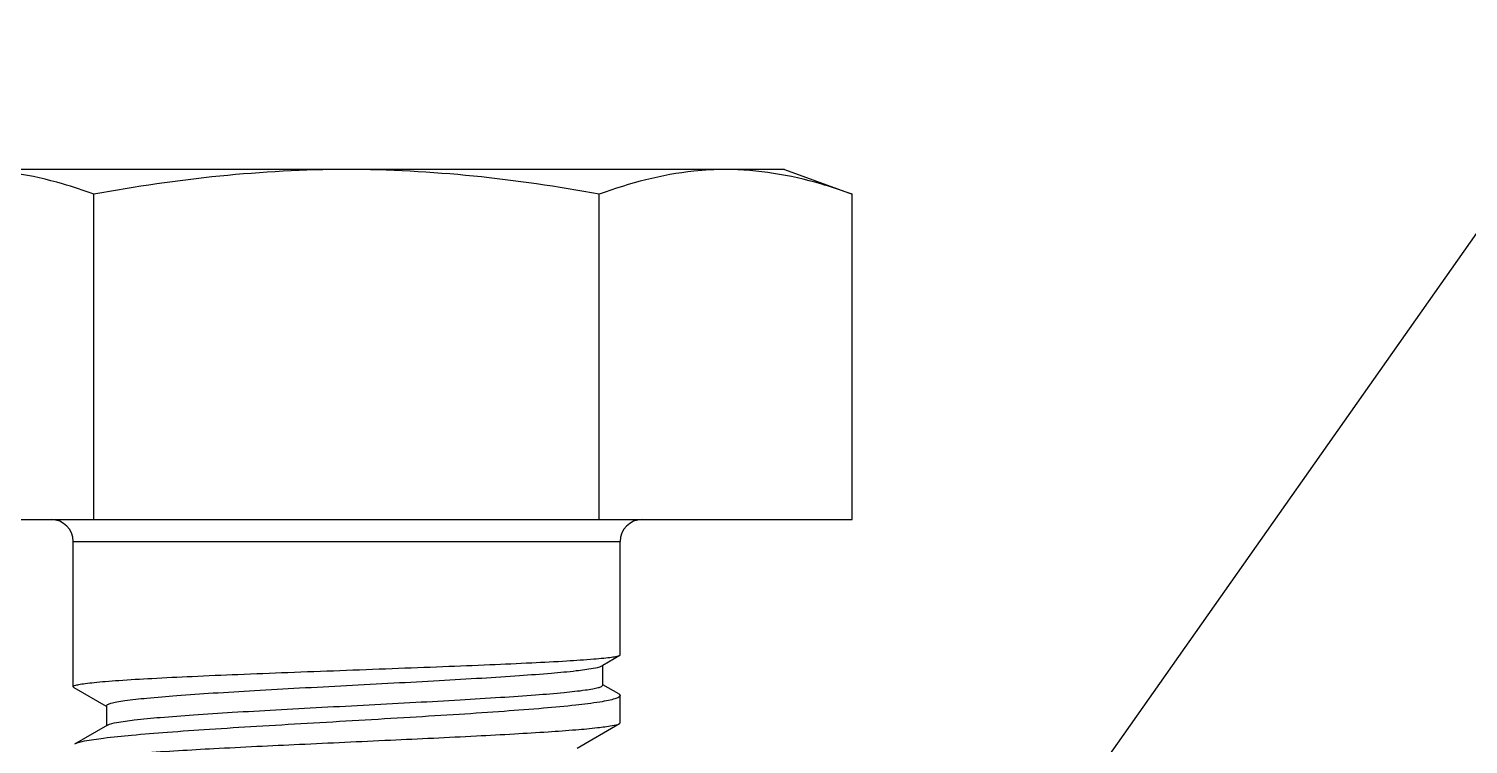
# Model space of a CAD drawing. Extents: x 27938 to 1507990, y 110129 to 923079.
# Drawn here: x 671684.2 to 671989.8, y 382654.4 to 382806.3 of the extents above; entities that cross this region are included whole.
import ezdxf

# ---------------------------------------------------------------- set-up
doc = ezdxf.new("R2010")
doc.units = 0
doc.header["$LTSCALE"] = 1000
doc.header["$MEASUREMENT"] = 0
doc.styles.get("Standard").update_dxf_attribs({"font": 'gbenor.shx', "bigfont": 'gbcbig.shx'})
doc.dimstyles.get("Standard").update_dxf_attribs({"dimtxt": 0.18, "dimasz": 0.18, "dimexe": 0.18, "dimexo": 0.0625, "dimgap": 0.09, "dimtad": 0, "dimtih": 1, "dimtoh": 1, "dimdec": 4, "dimzin": 0, "dimdsep": 46, "dimtxsty": 'Standard', "dimcen": 0.09, "dimadec": 0, "dimazin": 0, "dimtfac": 1, "dimtdec": 4, "dimtofl": 0, "dimtmove": 0, "dimatfit": 3, "dimfxl": 1, "dimtolj": 1, "dimtzin": 0, "dimarcsym": 0})

msp = doc.modelspace()

# ---------------------------------------------------------------- linework, layer by layer
at = {"linetype": 'Continuous'}
for p, q in [((671844.57, 382776.43), (671658.71, 382776.43)), ((671844.57, 382776.43), (671858.95, 382771.2)), ((671697.99, 382702.09), (671697.99, 382771.2)), ((671805.29, 382702.09), (671805.29, 382771.2)), ((671858.95, 382702.09), (671858.95, 382771.2)), ((671644.34, 382702.09), (671858.95, 382702.09)), ((671693.56, 382666.61), (671693.56, 382697.44)), ((671693.56, 382666.61), (671693.56, 382697.44)), ((671693.56, 382697.44), (671809.72, 382697.44)), ((671809.72, 382673.39), (671809.72, 382697.44)), ((671809.72, 382673.39), (671809.72, 382697.44)), ((671806, 382671.17), (671809.62, 382673.27)), ((671809.62, 382673.27), (671809.72, 382673.39)), ((671805.79, 382671.05), (671806, 382671.17)), ((671806, 382666.93), (671806, 382671.17)), ((671693.56, 382666.61), (671693.56, 382666.63)), ((671693.7, 382666.45), (671693.56, 382666.61)), ((671693.7, 382666.45), (671700.57, 382662.46)), ((671806.05, 382667.03), (671806, 382667.06)), ((671809.4, 382665.08), (671806.05, 382667.03)), ((671809.4, 382665.08), (671809.72, 382664.71)), ((671809.72, 382658.96), (671809.72, 382664.71)), ((671809.72, 382658.96), (671809.72, 382664.71)), ((671700.57, 382662.46), (671700.62, 382662.43)), ((671700.62, 382662.56), (671700.62, 382658.33)), ((671700.85, 382658.46), (671693.83, 382654.39)), ((671800.58, 382653.55), (671809.55, 382658.77)), ((671809.55, 382658.77), (671809.72, 382658.96))]:
    msp.add_line(p, q, dxfattribs=at)
for centre, radius, start, end in [((671688.92, 382697.44), 4.65, 0, 90), ((671814.37, 382697.44), 4.65, 90, 180), ((671809.51, 382664.71), 0.216, 352.473, 359.9874)]:
    msp.add_arc(centre, radius, start, end, dxfattribs=at)
for points, knots in [([(671697.99, 382771.2), (671695.79, 382772), (671687.13, 382774.88), (671677.96, 382776.43), (671671.16, 382776.43)], [0, 0, 0, 0, 0.255699, 1, 1, 1, 1]), ([(671832.12, 382776.43), (671829.87, 382776.43), (671820.72, 382775.95), (671811.77, 382773.56), (671805.29, 382771.2)], [0, 0, 0, 0, 0.246322, 1, 1, 1, 1]), ([(671858.95, 382771.2), (671856.75, 382772), (671848.09, 382774.88), (671838.92, 382776.43), (671832.12, 382776.43)], [0, 0, 0, 0, 0.255699, 1, 1, 1, 1]), ([(671693.56, 382666.63), (671693.6, 382666.76), (671694.09, 382666.92), (671694.89, 382667.12), (671696.31, 382667.32), (671698.18, 382667.53), (671700.56, 382667.75), (671704.65, 382668.05), (671710.79, 382668.41), (671719.22, 382668.83), (671728.85, 382669.24), (671739.31, 382669.65), (671750.23, 382670.06), (671761.19, 382670.47), (671771.81, 382670.87), (671781.69, 382671.27), (671790.46, 382671.66), (671797.81, 382672.05), (671802.91, 382672.38), (671806.08, 382672.66), (671807.73, 382672.84), (671808.85, 382673.03), (671809.44, 382673.16), (671809.62, 382673.27)], [0, 0, 0, 0, 0.003381, 0.010986, 0.023001, 0.039366, 0.059948, 0.084568, 0.144999, 0.218466, 0.30228, 0.393369, 0.488398, 0.583881, 0.67631, 0.762298, 0.838693, 0.902698, 0.951975, 0.970513, 0.984751, 0.994586, 1, 1, 1, 1]), ([(671700.62, 382662.56), (671700.62, 382662.68), (671701.02, 382662.94), (671701.73, 382663.14), (671702.98, 382663.42), (671705.5, 382663.8), (671709.76, 382664.26), (671716.02, 382664.78), (671723.64, 382665.3), (671732.34, 382665.82), (671741.78, 382666.34), (671751.63, 382666.87), (671761.52, 382667.39), (671771.09, 382667.91), (671780, 382668.42), (671787.94, 382668.93), (671794.62, 382669.44), (671799.86, 382669.9), (671803.38, 382670.43), (671805.25, 382670.73), (671805.79, 382671.05)], [0, 0, 0, 0, 0.003478, 0.010905, 0.022714, 0.038888, 0.08377, 0.143931, 0.217105, 0.300546, 0.391147, 0.485568, 0.580364, 0.672117, 0.757557, 0.833683, 0.897862, 0.947927, 0.982266, 1, 1, 1, 1]), ([(671700.85, 382658.46), (671701.42, 382658.79), (671703.39, 382659.11), (671707.09, 382659.66), (671712.57, 382660.14), (671719.5, 382660.67), (671727.67, 382661.19), (671736.77, 382661.72), (671746.45, 382662.24), (671756.36, 382662.76), (671766.15, 382663.28), (671775.44, 382663.8), (671783.93, 382664.31), (671791.31, 382664.82), (671797.31, 382665.31), (671801.38, 382665.76), (671803.77, 382666.12), (671804.95, 382666.38), (671805.63, 382666.57), (671806, 382666.82), (671806, 382666.93)], [0, 0, 0, 0, 0.01879, 0.054986, 0.107411, 0.174108, 0.252565, 0.339846, 0.432717, 0.527771, 0.621558, 0.710715, 0.792084, 0.862827, 0.920523, 0.963255, 0.978576, 0.989732, 0.99673, 1, 1, 1, 1]), ([(671809.72, 382664.68), (671809.7, 382664.53), (671809.27, 382664.23), (671808.45, 382663.96), (671807.09, 382663.63), (671804.34, 382663.15), (671799.73, 382662.59), (671792.96, 382661.96), (671784.7, 382661.33), (671775.26, 382660.69), (671764.96, 382660.06), (671754.19, 382659.42), (671743.33, 382658.79), (671732.76, 382658.17), (671722.88, 382657.55), (671714.02, 382656.93), (671706.53, 382656.32), (671700.62, 382655.75), (671696.6, 382655.13), (671694.46, 382654.75), (671693.83, 382654.39)], [0, 0, 0, 0, 0.003886, 0.011519, 0.02334, 0.039356, 0.083514, 0.142565, 0.214445, 0.296599, 0.386099, 0.479746, 0.574189, 0.666041, 0.75202, 0.829053, 0.894388, 0.945711, 0.981256, 1, 1, 1, 1]), ([(671698.08, 382651.64), (671701.5, 382652.06), (671709.96, 382652.71), (671724.48, 382653.56), (671742, 382654.4), (671760.58, 382655.25), (671775.79, 382655.97), (671786.96, 382656.57), (671794.01, 382657), (671799.88, 382657.43), (671804.44, 382657.81), (671807.49, 382658.26), (671809.09, 382658.5), (671809.55, 382658.77)], [0, 0, 0, 0, 0.092558, 0.227667, 0.390531, 0.563263, 0.72685, 0.799502, 0.863318, 0.916535, 0.9577, 0.985721, 1, 1, 1, 1])]:
    msp.add_open_spline(points, degree=3, knots=knots, dxfattribs=at)
for points in [[(671751.64, 382776.43), (671733.67, 382776.43), (671715.67, 382774.42), (671697.99, 382771.2)], [(671805.29, 382771.2), (671787.62, 382774.42), (671769.61, 382776.43), (671751.64, 382776.43)]]:
    msp.add_open_spline(points, degree=3, dxfattribs=at)

# ---------------------------------------------------------------- leaders
msp.add_leader([(671809.72, 382504.62), (672825.9, 383947.91)], dimstyle='Standard', override={"dimgap": 20, "dimtad": 0})

doc.saveas('drawing.dxf')
